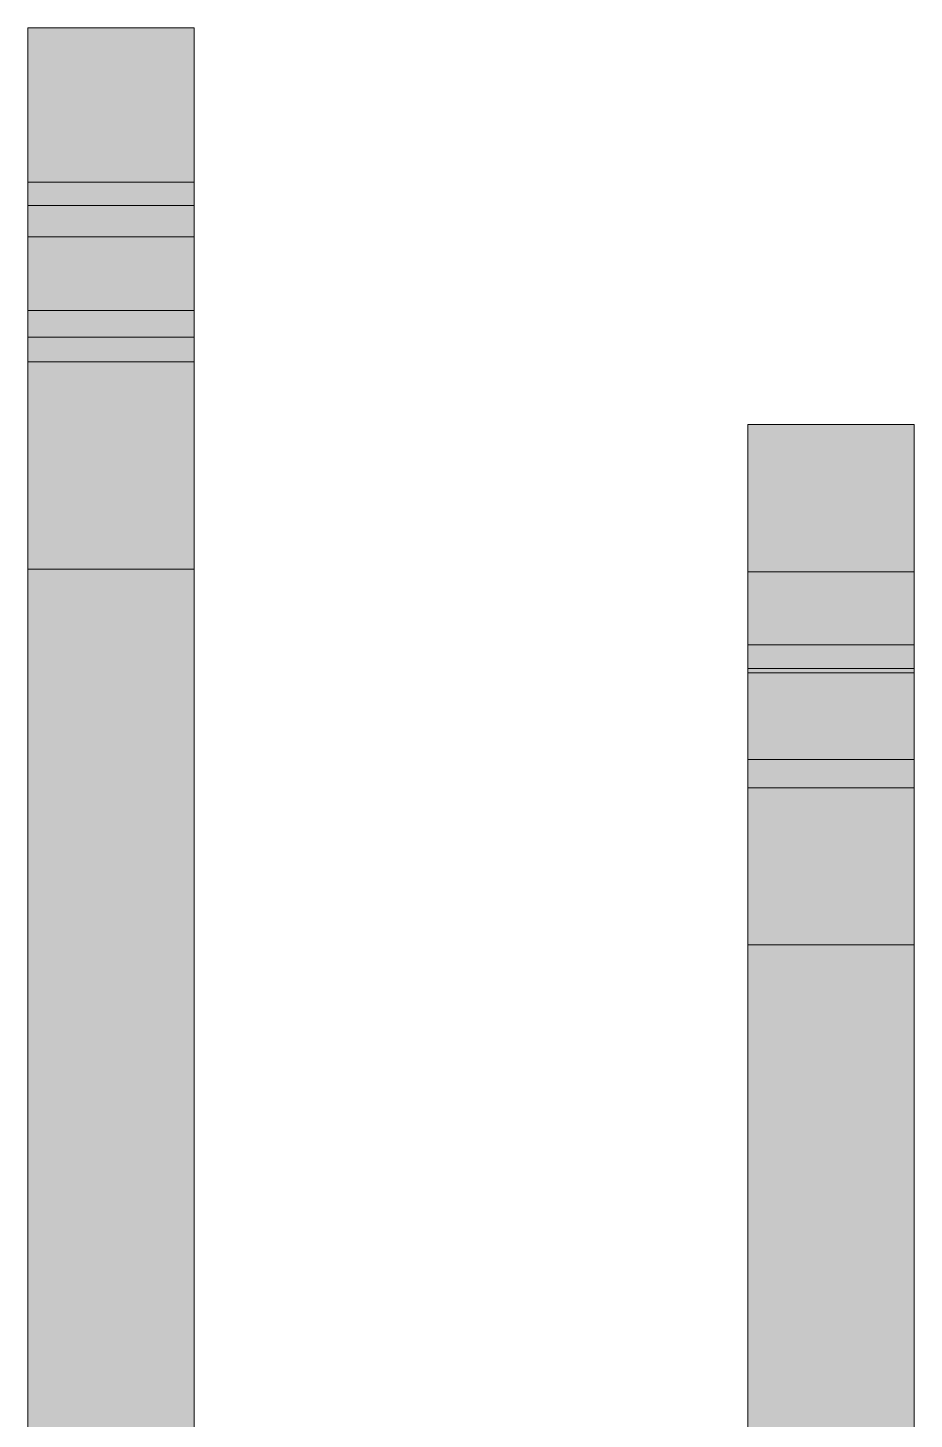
# Model space of a CAD drawing. Header units: centimetres. Extents: x 2 to 137806, y -77553 to 10.
# Drawn here: x 137349.8 to 137381.8, y -76346.7 to -76296.4 of the extents above; entities that cross this region are included whole.
import ezdxf

# ---------------------------------------------------------------- set-up
doc = ezdxf.new("R2010")
doc.units = ezdxf.units.CM
doc.header["$LTSCALE"] = 40
doc.header["$MEASUREMENT"] = 0
doc.layers.add('PDF4_Geometry', color=7, linetype='Continuous')
doc.layers.add('PDF4_Solid Fills', color=7, linetype='Continuous', true_color=0xffffff)

msp = doc.modelspace()

# ---------------------------------------------------------------- linework, layer by layer
at = {"layer": 'PDF4_Geometry', "lineweight": 5}
for points in [[(137349.816, -76296.422), (137355.816, -76296.422), (137355.816, -76489.752), (137349.816, -76489.752)], [(137375.815, -76310.751), (137381.815, -76310.751), (137381.815, -76489.752), (137375.815, -76489.752)]]:
    msp.add_lwpolyline(points, close=True, dxfattribs=at)
at = {"layer": 'PDF4_Geometry', "color": 7, "lineweight": 5, "true_color": 0xeeeeee}
for points in [[(137355.816, -76301.991), (137355.816, -76301.087), (137355.816, -76299.416), (137355.816, -76298.781), (137355.816, -76298.365), (137355.816, -76297.987), (137355.816, -76297.714), (137355.816, -76297.461), (137355.816, -76297.258), (137355.816, -76297.078), (137355.816, -76296.929), (137355.816, -76296.792), (137355.816, -76296.673), (137355.816, -76296.573), (137355.816, -76296.494), (137355.816, -76296.442), (137355.816, -76296.422), (137349.816, -76296.422), (137349.816, -76296.442), (137349.816, -76296.494), (137349.816, -76296.573), (137349.816, -76296.673), (137349.816, -76296.792), (137349.816, -76296.929), (137349.816, -76297.078), (137349.816, -76297.258), (137349.816, -76297.461), (137349.816, -76297.714), (137349.816, -76297.987), (137349.816, -76298.365), (137349.816, -76298.781), (137349.816, -76299.416), (137349.816, -76301.087), (137349.816, -76301.991)], [(137355.816, -76308.48), (137355.816, -76306.179), (137355.816, -76303.974), (137355.816, -76303.111), (137355.816, -76302.583), (137355.816, -76302.293), (137355.816, -76302.093), (137355.816, -76302.008), (137355.816, -76301.991), (137349.816, -76301.991), (137349.816, -76302.008), (137349.816, -76302.093), (137349.816, -76302.293), (137349.816, -76302.583), (137349.816, -76303.111), (137349.816, -76303.974), (137349.816, -76306.179), (137349.816, -76308.48), (137349.816, -76489.752), (137355.816, -76489.752), (137355.816, -76308.48), (137349.816, -76308.48)], [(137355.816, -76302.834), (137349.816, -76302.834)], [(137355.816, -76303.974), (137349.816, -76303.974)], [(137355.816, -76306.633), (137349.816, -76306.633)], [(137355.816, -76307.591), (137349.816, -76307.591)], [(137375.815, -76316.071), (137375.815, -76313.762), (137375.815, -76313.122), (137375.815, -76312.554), (137375.815, -76312.188), (137375.815, -76311.883), (137375.815, -76311.65), (137375.815, -76311.441), (137375.815, -76311.257), (137375.815, -76311.096), (137375.815, -76310.966), (137375.815, -76310.865), (137375.815, -76310.799), (137375.815, -76310.758), (137375.815, -76310.751), (137381.815, -76310.751), (137381.815, -76310.758), (137381.815, -76310.799), (137381.815, -76310.865), (137381.815, -76310.966), (137381.815, -76311.257), (137381.815, -76311.257), (137381.815, -76311.096)], [(137381.815, -76310.966), (137381.815, -76310.865)], [(137381.815, -76311.65), (137381.815, -76311.441)], [(137381.815, -76311.883), (137381.815, -76311.65)], [(137381.815, -76312.188), (137381.815, -76311.883)], [(137381.815, -76312.554), (137381.815, -76312.188)], [(137381.815, -76313.122), (137381.815, -76312.554)], [(137381.815, -76313.762), (137381.815, -76313.122)], [(137381.815, -76313.762), (137381.815, -76316.071)], [(137355.816, -76315.977), (137349.816, -76315.977)], [(137375.815, -76316.071), (137375.815, -76316.104)], [(137381.815, -76316.071), (137375.815, -76316.071)], [(137375.815, -76316.104), (137375.815, -76316.192)], [(137375.815, -76316.192), (137375.815, -76316.34)], [(137375.815, -76316.34), (137375.815, -76316.56)], [(137381.815, -76316.104), (137381.815, -76316.071)], [(137381.815, -76316.192), (137381.815, -76316.104)], [(137381.815, -76316.34), (137381.815, -76316.192)], [(137381.815, -76316.56), (137381.815, -76316.34)], [(137375.815, -76316.56), (137375.815, -76316.875)], [(137375.815, -76316.56), (137375.815, -76316.875)], [(137375.815, -76316.56), (137375.815, -76316.875)], [(137375.815, -76316.696), (137375.815, -76316.875), (137375.815, -76317.3), (137375.815, -76318.007), (137375.815, -76319.054), (137375.815, -76320.767), (137375.815, -76323.874), (137381.815, -76323.874), (137381.815, -76489.752), (137375.815, -76489.752), (137375.815, -76323.874)], [(137381.815, -76316.875), (137381.815, -76316.56)], [(137381.815, -76317.3), (137381.815, -76316.875)], [(137381.815, -76318.007), (137381.815, -76317.3)], [(137381.815, -76319.054), (137381.815, -76318.007)], [(137381.815, -76318.701), (137375.815, -76318.701)], [(137381.815, -76320.767), (137381.815, -76319.054)], [(137381.815, -76319.566), (137375.815, -76319.566)], [(137381.815, -76319.717), (137375.815, -76319.717)], [(137381.815, -76323.874), (137381.815, -76320.767)], [(137381.815, -76322.849), (137375.815, -76322.849)], [(137381.815, -76329.539), (137375.815, -76329.539)]]:
    msp.add_lwpolyline(points, dxfattribs=at)
for points in [[(137381.815, -76310.87), (137381.815, -76310.865), (137381.815, -76310.966)], [(137381.815, -76310.966), (137381.815, -76310.865)], [(137375.815, -76316.875), (137375.815, -76316.56)], [(137375.815, -76316.875), (137375.815, -76316.56)]]:
    msp.add_lwpolyline(points, close=True, dxfattribs=at)
at = {"layer": 'PDF4_Solid Fills', "color": 250, "lineweight": 5, "true_color": 0x282828}
for points in [[(137349.816, -76296.422), (137355.816, -76296.422), (137349.816, -76489.752), (137355.816, -76489.752)], [(137375.815, -76310.751), (137381.815, -76310.751), (137375.815, -76489.752), (137381.815, -76489.752)]]:
    msp.add_solid(points, dxfattribs=at)

doc.saveas('drawing.dxf')
